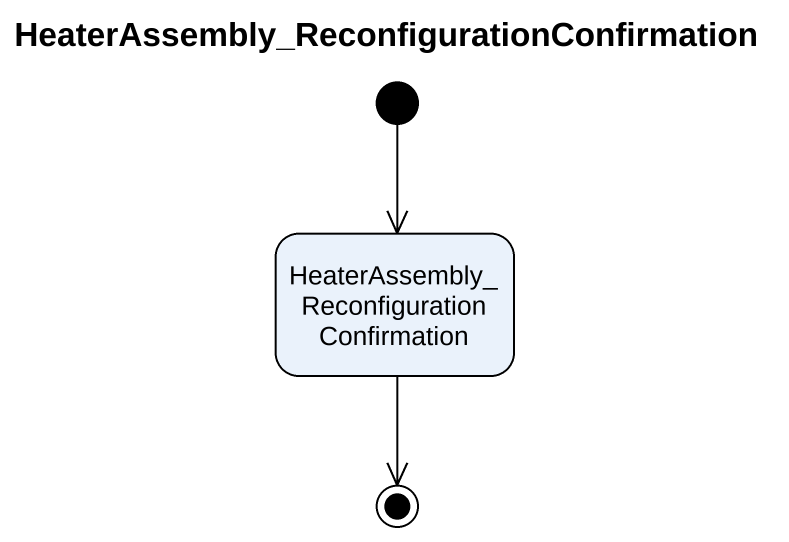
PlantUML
@startuml
title HeaterAssembly_ReconfigurationConfirmation
hide empty description
state "HeaterAssembly_ReconfigurationConfirmation" as HeaterAssembly
[*] --> HeaterAssembly
HeaterAssembly --> [*]
@enduml
